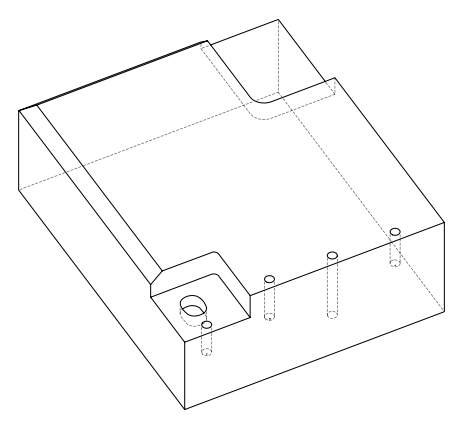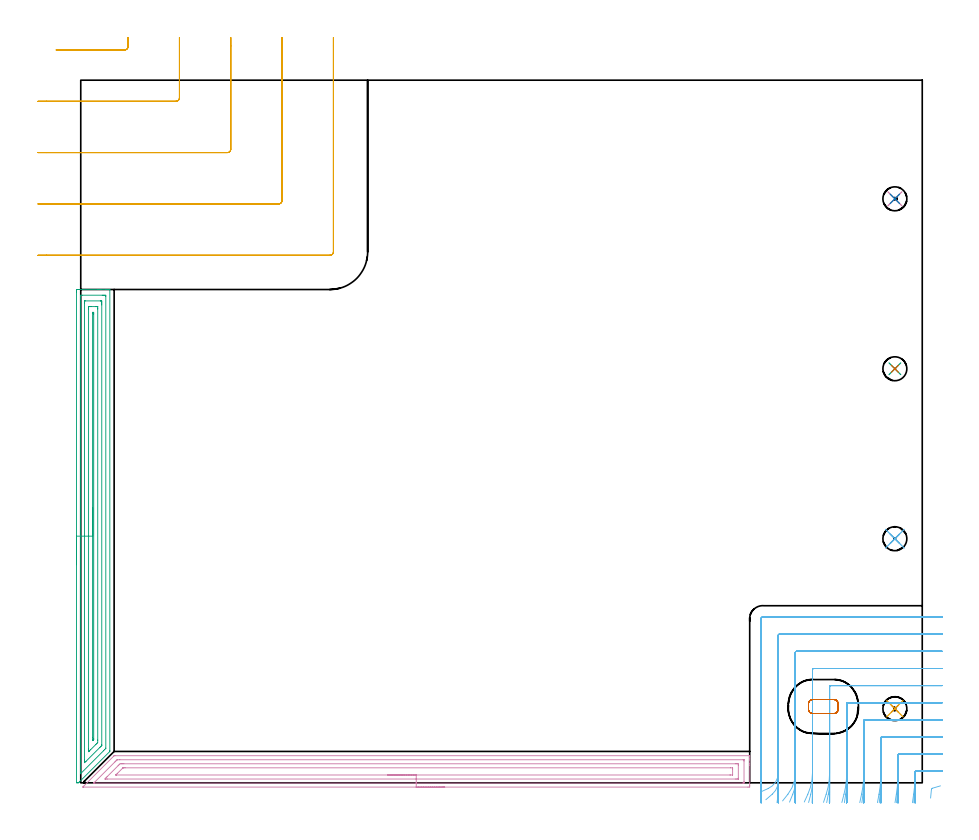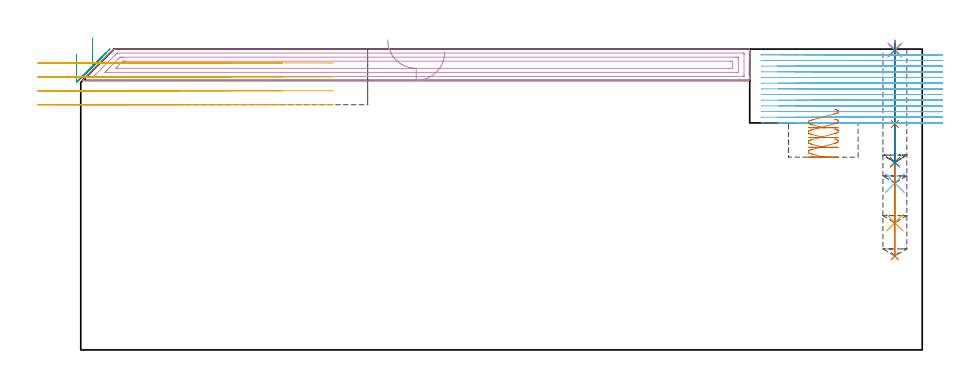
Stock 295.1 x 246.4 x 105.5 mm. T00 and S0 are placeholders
(PLAN: 13 operations, 5 tool changes, 43 min)
(1 SPOT_DRILL | STEP1POCKET | NXT0321_9005460120000 | 0.03 min | 2809 mm3)
(2 SPOT_DRILL_1 | STEP1POCKET_1 | NXT0321_9005460120000 | 0.03 min | 0 mm3)
(3 SPOT_DRILL_2 | STEP1POCKET_2 | NXT0321_9005460120000 | 0.03 min | 0 mm3)
(4 SPOT_DRILL_3 | STEP1POCKET_3 | NXT0321_9005460120000 | 0.03 min | 1 mm3)
(5 DRILL_BLIND_HOLE_INTO_CENTER | STEP1POCKET | UGT0301_479 | 0.15 min | 1874 mm3)
(6 DRILL_BLIND_HOLE_INTO_CENTER_1 | STEP1POCKET_1 | UGT0301_479 | 0.2 min | 2502 mm3)
(7 DRILL_BLIND_HOLE_INTO_CENTER_2 | STEP1POCKET_2 | UGT0301_479 | 0.3 min | 3915 mm3)
(8 DRILL_BLIND_HOLE_INTO_CENTER_3 | STEP1POCKET_3 | UGT0301_479 | 0.17 min | 2098 mm3)
(9 AREA_MILL | FG_CHAMFER_SURFACE | UGT0205_001 | 6.89 min | 12284 mm3)
(10 AREA_MILL_1 | FG_CHAMFER_SURFACE_1 | UGT0205_001 | 7.59 min | 14085 mm3)
(11 MILL_CORNER_NOTCH_RECTANGULAR | CORNER_NOTCH_RECTANGULAR | UGT0201_106 | Follow Part, ap 6, ae 75% | 4.73 min | 142821 mm3)
(12 MILL_CORNER_NOTCH_RECTANGULAR_1 | CORNER_NOTCH_RECTANGULAR_1 | NXT0201_009 | Follow Part, ap 2, ae 75% | 22.24 min | 93981 mm3)
(13 MILL_RECTANGULAR_POCKET | POCKET_RECTANGULAR_STRAIGHT | UGT0201_132 | Follow Part, ap 3.5, ae 75% | 0.64 min | 4791 mm3)
(TOOL NXT0321_9005460120000 | NC Spot Drill, 142deg, 12mm, Carbide, Uncoated | D12 PA142 FL30 Z2)
(TOOL UGT0301_479 | Carbide Drill 8.4 mm | D8.4 PA118 FL75 Z2)
(TOOL UGT0205_001 | Chamfer Mill 20 x 3 x 45 deg. | D20 FL50 Z2)
(TOOL UGT0201_106 | End Mill 24 mm | D24 FL25 Z2)
(TOOL NXT0201_009 | ENDMILL 8mm [2P460-0800-NA 1630] | D8 FL26 Z6)
(TOOL UGT0201_132 | Carbide End Mill 14.0 | D14 FL30 Z4)
(OP 1 SPOT_DRILL)
G17 G21 G94 G90
T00 M6
G54
G17 G0 G90 X285.5 Y26. S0 M3
G43 Z115.5 H0
G94 G81 G98 Z79.238 F250. R82.6
G80
M5
M2
(OP 2 SPOT_DRILL_1)
G17 G21 G94 G90
T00 M6
G54
G17 G0 G90 X285.5 Y85.6 S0 M3
G43 Z115.5 H0
G94 G81 G98 Z105.138 F250. R108.5
G80
M5
M2
(OP 3 SPOT_DRILL_2)
G17 G21 G94 G90
T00 M6
G54
G17 G0 G90 X285.5 Y145.2 S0 M3
G43 Z115.5 H0
G94 G81 G98 Z105.138 F250. R108.5
G80
M5
M2
(OP 4 SPOT_DRILL_3)
G17 G21 G94 G90
T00 M6
G54
G17 G0 G90 X285.5 Y204.8 S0 M3
G43 Z115.5 H0
G94 G81 G98 Z105.138 F250. R108.5
G80
M5
M2
(OP 5 DRILL_BLIND_HOLE_INTO_CENTER)
G17 G21 G94 G90
T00 M6
G54
G17 G0 G90 X285.5 Y26. S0 M3
G43 Z115.5 H0
G94 G81 G98 Z44.6 F250. R81.6
G80
M5
M2
(OP 6 DRILL_BLIND_HOLE_INTO_CENTER_1)
G17 G21 G94 G90
T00 M6
G54
G17 G0 G90 X285.5 Y85.6 S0 M3
G43 Z115.5 H0
G94 G81 G98 Z58.5 F250. R107.5
G80
M5
M2
(OP 7 DRILL_BLIND_HOLE_INTO_CENTER_2)
G17 G21 G94 G90
T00 M6
G54
G17 G0 G90 X285.5 Y145.2 S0 M3
G43 Z115.5 H0
G94 G81 G98 Z32.9 F250. R107.5
G80
M5
M2
(OP 8 DRILL_BLIND_HOLE_INTO_CENTER_3)
G17 G21 G94 G90
T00 M6
G54
G17 G0 G90 X285.5 Y204.8 S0 M3
G43 Z115.5 H0
G94 G81 G98 Z65.8 F250. R107.5
G80
M5
M2
(OP 9 AREA_MILL)
G17 G21 G94 G90
T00 M6
G54
G17 G0 G90 X-1.5 Y76.5 S1061 M3
G43 Z115.5 H0
Z103.8
G94 G1 Y76.538 Z102.928 F250.
Y76.652 Z102.064
Y76.841 Z101.212
Y77.103 Z100.38
Y77.437 Z99.574
Y77.84 Z98.8
Y78.308 Z98.064
Y78.84 Z97.372
Y79.429 Z96.729
Y80.072 Z96.14
Y80.764 Z95.608
Y81.5 Z95.14
Y82.274 Z94.737
Y83.08 Z94.403
Y83.912 Z94.141
Y84.764 Z93.952
Y85.628 Z93.838
Y86.5 Z93.8
Y172.063
X-1.499 Y172.423 Z93.801
X-1.494 Y172.947 Z93.803
X-1.491 Y172.992 Z93.806
X-0.972 Y172.996 Z94.325
X-0.397 Y173. Z94.9
X6.124 Z101.418
X6.749 Z102.046
X7.011 Z102.308
X8.785 Z104.08
X9.309 Z104.607
X9.672 Z104.97
X9.888 Z105.187
X10.176 Y172.993 Z105.468
X10.197 Y172.99 Z105.488
X10.2 Y172.868 Z105.5
Y11.261
X10.199 Y11.005 Z105.484
X10.138 Y10.937 Z105.436
X-0.519 Y0.28 Z94.778
X-0.676 Y0.125 Z94.621
X-0.794 Y0.01 Z94.503
X-0.955 Y0. Z94.345
X-1.206 Z94.094
X-1.494 Y0.01 Z93.806
X-1.5 Y0.059 Z93.8
Y86.5
X-0.086 Z95.214
Y170.643
X-0.085 Y170.99 Z95.215
X0.448 Y170.999 Z95.748
X7.542 Y171. Z102.842
X7.898 Z103.198
X8.431 Y170.998 Z103.731
X8.785 Y170.99 Z104.085
X8.786 Y170.643 Z104.086
Y12.152
X8.785 Y12.047 Z104.085
X8.397 Y11.651 Z103.697
X8.012 Y11.261 Z103.312
X-0.002 Y3.248 Z95.298
X-0.046 Y3.209 Z95.254
X-0.085 Y3.177 Z95.215
X-0.086 Y3.248 Z95.214
Y3.249
Y86.5
X1.328 Z96.628
X1.329 Y168.333 Z96.629
X1.331 Y168.862 Z96.631
X1.333 Y168.952 Z96.633
X1.335 Y168.988 Z96.635
X1.414 Y168.993 Z96.714
X1.553 Y168.999 Z96.853
X6.874 Z102.174
X7.011 Y168.996 Z102.311
X7.148 Y168.99 Z102.448
X7.365 Y168.973 Z102.665
X7.366 Y168.862 Z102.666
X7.37 Y168.501 Z102.67
X7.371 Y167.971 Z102.671
Y167.609
Y13.306
X7.369 Y13.174 Z102.669
X7.367 Y13.109 Z102.667
X7.365 Y13.08 Z102.665
X7.335 Y13.042 Z102.635
X7.176 Y12.877 Z102.476
X7.011 Y12.71 Z102.311
X6.732 Y12.431 Z102.032
X1.844 Y7.544 Z97.144
X1.689 Y7.391 Z96.989
X1.394 Y7.106 Z96.694
X1.335 Y7.054 Z96.635
X1.332 Y7.115 Z96.632
X1.33 Y7.17 Z96.63
X1.329 Y7.7 Z96.629
X1.328 Y8.062 Z96.628
Y86.5
X2.743 Z98.043
Y166.191
X2.745 Y166.912 Z98.045
X2.747 Y166.961 Z98.047
X2.749 Y166.982 Z98.049
X2.759 Y166.99 Z98.059
X2.858 Y166.994 Z98.158
X3.06 Y166.998 Z98.36
X3.463 Y167. Z98.763
X3.544 Z98.844
X5.318 Z100.618
X5.672 Y166.999 Z100.972
X5.849 Y166.996 Z101.149
X5.936 Y166.991 Z101.236
X5.951 Y166.988 Z101.251
X5.953 Y166.976 Z101.253
X5.955 Y166.943 Z101.255
X5.957 Y166.358 Z101.257
Y166.191
X5.956 Y14.991 Z101.256
X5.955 Y14.823 Z101.255
X5.948 Y14.109 Z101.248
X5.78 Y13.933 Z101.08
X5.509 Y13.659 Z100.809
X5.237 Y13.386 Z100.537
X3.463 Y11.612 Z98.763
X3.113 Y11.261 Z98.413
X2.943 Y11.094 Z98.243
X2.841 Y10.996 Z98.141
X2.752 Y10.912 Z98.052
X2.746 Y11.09 Z98.046
X2.744 Y11.261 Z98.044
X2.743 Y11.73 Z98.043
Y11.985
Y86.5
X4.157 Z99.457
X4.158 Y164.603 Z99.458
X4.161 Y164.797 Z99.461
X4.164 Y164.925 Z99.464
X4.172 Y164.99 Z99.472
X4.203 Y164.992 Z99.503
X4.35 Y164.99 Z99.65
X4.536 Y164.981 Z99.836
X4.541 Y164.603 Z99.841
X4.542 Y164.41 Z99.842
X4.543 Y15.52 Z99.843
X4.541 Y15.326 Z99.841
X4.538 Y15.197 Z99.838
X4.536 Y15.153 Z99.836
X4.526 Y15.136 Z99.826
X4.5 Y15.105 Z99.8
X4.35 Y14.949 Z99.65
X4.287 Y14.886 Z99.587
X4.222 Y14.823 Z99.522
X4.193 Y14.803 Z99.493
X4.163 Y14.785 Z99.463
X4.162 Y14.823 Z99.462
X4.158 Y14.94 Z99.458
X4.157 Y15.017 Z99.457
Y15.907
Y86.5
Y87.372 Z99.495
Y88.236 Z99.609
Y89.088 Z99.798
Y89.92 Z100.06
Y90.726 Z100.394
Y91.5 Z100.797
Y92.236 Z101.265
Y92.928 Z101.796
Y93.571 Z102.386
Y94.16 Z103.029
Y94.692 Z103.721
Y95.16 Z104.457
Y95.563 Z105.231
Y95.897 Z106.037
Y96.159 Z106.869
Y96.348 Z107.72
Y96.462 Z108.585
Y96.5 Z109.457
G0 Z115.5
M5
M2
(OP 10 AREA_MILL_1)
G17 G21 G94 G90
T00 M6
G54
G17 G0 G90 X127.65 Y-1.5 S1061 M3
G43 Z115.5 H0
Z104.5
G94 G1 X127.612 Z103.628 F250.
X127.498 Z102.764
X127.309 Z101.912
X127.047 Z101.08
X126.713 Z100.274
X126.31 Z99.5
X125.842 Z98.764
X125.31 Z98.072
X124.721 Z97.429
X124.078 Z96.84
X123.386 Z96.309
X122.65 Z95.84
X121.876 Z95.437
X121.07 Z95.103
X120.238 Z94.841
X119.386 Z94.652
X118.522 Z94.538
X117.65 Z94.5
X0.947
X0.801 Y-1.497 Z94.503
X0.714 Y-1.492 Z94.506
X0.85 Y-1.35 Z94.646
X0.997 Y-1.203 Z94.796
X11.596 Y9.397 Z105.396
X11.695 Y9.494 Z105.492
X11.993 Y9.5 Z105.5
X234.452
X234.592 Y9.497 Z105.488
X234.594 Y9.495 Z105.485
X234.597 Y9.451 Z105.443
X234.6 Y9.105 Z105.104
Y8.604 Z104.604
Y8.013 Z104.008
Y6.825 Z102.822
Y6.229 Z102.223
Y-0.311 Z95.686
X234.597 Y-0.905 Z95.093
X234.593 Y-1.491 Z94.506
X234.006 Y-1.5 Z94.5
X117.65
Y-0.086 Z95.914
X4.86 Y-0.085 Z95.915
X4.787 Y-0.084 Z95.916
X4.642 Y-0.079 Z95.921
X4.586 Y-0.074 Z95.926
X4.604 Y-0.052 Z95.948
X4.64 Y-0.013 Z95.987
X4.749 Y0.099 Z96.099
X4.86 Y0.211 Z96.211
X11.993 Y7.344 Z103.344
X12.329 Y7.677 Z103.677
X12.673 Y8.013 Z104.013
X12.744 Y8.079 Z104.079
X12.815 Y8.083 Z104.083
X12.885 Y8.084 Z104.084
X13.704 Y8.086 Z104.086
X232.296 Y8.085 Z104.085
X232.442 Y8.083 Z104.083
X232.538 Y8.08 Z104.08
X232.591 Y8.076 Z104.076
X232.593 Y8.066 Z104.066
X232.596 Y8.013 Z104.013
X232.599 Y7.636 Z103.636
X232.6 Y0.502 Z96.502
X232.596 Y-0.013 Z95.987
X232.593 Y-0.059 Z95.941
X232.591 Y-0.077 Z95.923
X232.514 Y-0.08 Z95.92
X232.369 Y-0.084 Z95.916
X232.296 Y-0.086 Z95.914
X232.223
X117.65
Y1.328 Z97.328
X9.318 Y1.329 Z97.329
X8.868 Y1.33 Z97.33
X8.693 Y1.331 Z97.331
X8.456 Y1.335 Z97.335
X8.654 Y1.544 Z97.544
X8.873 Y1.771 Z97.771
X9.094 Y1.995 Z97.995
X9.318 Y2.219 Z98.219
X13.107 Y6.007 Z102.007
X13.33 Y6.229 Z102.229
X13.556 Y6.45 Z102.45
X13.776 Y6.664 Z102.664
X14.229 Y6.669 Z102.669
X14.668 Y6.671 Z102.671
X15.118
X229.548
X229.999 Y6.67 Z102.67
X230.44 Y6.667 Z102.667
X230.577 Y6.665 Z102.665
X230.591 Y6.389 Z102.389
X230.597 Y6.229 Z102.229
X230.599 Y6.07 Z102.07
Y1.611 Z97.611
X230.594 Y1.45 Z97.45
X230.59 Y1.346 Z97.346
X230.573 Y1.335 Z97.335
X230.549 Y1.333 Z97.333
X230.44 Y1.331 Z97.331
X229.99 Y1.329 Z97.329
X229.548 Y1.328 Z97.328
X117.65
Y2.743 Z98.743
X12.53
X12.393 Y2.745 Z98.745
X12.326 Y2.748 Z98.748
X12.31 Y2.75 Z98.75
X12.314 Y2.756 Z98.756
X12.549 Y2.998 Z98.998
X12.789 Y3.241 Z99.241
X12.885 Y3.336 Z99.336
X14.668 Y5.118 Z101.118
X14.781 Y5.224 Z101.224
X14.808 Y5.247 Z101.247
X14.851 Y5.25 Z101.25
X14.951 Y5.254 Z101.254
X15.154 Y5.256 Z101.256
X15.56 Y5.257 Z101.257
X227.846
X228.578 Y5.25 Z101.25
X228.59 Y5.248 Z101.248
X228.593 Y5.229 Z101.229
X228.597 Y5.181 Z101.181
X228.599 Y5.084 Z101.084
X228.6 Y4.89 Z100.89
X228.599 Y2.928 Z98.928
X228.597 Y2.823 Z98.823
X228.593 Y2.772 Z98.772
X228.59 Y2.751 Z98.751
X228.57 Y2.749 Z98.749
X227.765 Y2.743 Z98.743
X227.684
X117.65
X116.778 Z98.781
X115.914 Z98.895
X115.062 Z99.083
X114.23 Z99.346
X113.424 Z99.68
X112.65 Z100.082
X111.914 Z100.551
X111.222 Z101.082
X110.579 Z101.672
X109.99 Z102.315
X109.458 Z103.007
X108.99 Z103.743
X108.587 Z104.516
X108.253 Z105.322
X107.991 Z106.154
X107.802 Z107.006
X107.688 Z107.871
X107.65 Z108.743
G0 Z115.5
M5
M2
(OP 11 MILL_CORNER_NOTCH_RECTANGULAR)
G17 G21 G94 G90
T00 M6
G54
G17 G0 G90 X-8.625 Y257. S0 M3
G43 Z115.5 H0
Z100.625
G94 G1 X-5.625 F250.
X15.406 F500.
G3 X16.6 Y258.194 R1.2
G2 X16.6 Y258.4 R72.
G1 Y261.4 F250.
G0 Z115.5
X-15. Y239.
Z100.625
G1 X-12.
X33.405 F500.
G3 X34.6 Y240.195 R1.2
G1 Y258.4
Y261.4 F250.
G0 Z115.5
X-15. Y221.
Z100.625
G1 X-12.
X51.405 F500.
G3 X52.6 Y222.195 R1.2
G1 Y258.4
Y261.4 F250.
G0 Z115.5
X-15. Y203.
Z100.625
G1 X-12.
X69.405 F500.
G3 X70.6 Y204.195 R1.2
G1 Y258.4
Y261.4 F250.
G0 Z115.5
X-15. Y185.
Z100.625
G1 X-12.
X87.405 F500.
G3 X88.6 Y186.195 R1.2
G1 Y258.4
Y261.4 F250.
G0 Z115.5
X-8.625 Y257.
Z95.75
G1 X-5.625
X15.406 F500.
G3 X16.6 Y258.194 R1.2
G2 X16.6 Y258.4 R72.
G1 Y261.4 F250.
G0 Z115.5
X-15. Y239.
Z95.75
G1 X-12.
X33.405 F500.
G3 X34.6 Y240.195 R1.2
G1 Y258.4
Y261.4 F250.
G0 Z115.5
X-15. Y221.
Z95.75
G1 X-12.
X51.405 F500.
G3 X52.6 Y222.195 R1.2
G1 Y258.4
Y261.4 F250.
G0 Z115.5
X-15. Y203.
Z95.75
G1 X-12.
X69.405 F500.
G3 X70.6 Y204.195 R1.2
G1 Y258.4
Y261.4 F250.
G0 Z115.5
X-15. Y185.
Z95.75
G1 X-12.
X87.405 F500.
G3 X88.6 Y186.195 R1.2
G1 Y258.4
Y261.4 F250.
G0 Z115.5
X-8.625 Y257.
Z90.875
G1 X-5.625
X15.406 F500.
G3 X16.6 Y258.194 R1.2
G2 X16.6 Y258.4 R72.
G1 Y261.4 F250.
G0 Z115.5
X-15. Y239.
Z90.875
G1 X-12.
X33.406 F500.
G3 X34.6 Y240.194 R1.2
G1 Y258.4
Y261.4 F250.
G0 Z115.5
X-15. Y221.
Z90.875
G1 X-12.
X51.405 F500.
G3 X52.6 Y222.195 R1.2
G1 Y258.4
Y261.4 F250.
G0 Z115.5
X-15. Y203.
Z90.875
G1 X-12.
X69.405 F500.
G3 X70.6 Y204.195 R1.2
G1 Y258.4
Y261.4 F250.
G0 Z115.5
X-15. Y185.
Z90.875
G1 X-12.
X87.405 F500.
G3 X88.6 Y186.195 R1.2
G1 Y258.4
Y261.4 F250.
G0 Z115.5
X-8.625 Y257.
Z86.
G1 X-5.625
X15.406 F500.
G3 X16.6 Y258.194 R1.2
G2 X16.6 Y258.4 R72.
G1 Y261.4 F250.
G0 Z115.5
X-15. Y239.
Z86.
G1 X-12.
X33.406 F500.
G3 X34.6 Y240.194 R1.2
G1 Y258.4
Y261.4 F250.
G0 Z115.5
X-15. Y221.
Z86.
G1 X-12.
X51.405 F500.
G3 X52.6 Y222.195 R1.2
G1 Y258.4
Y261.4 F250.
G0 Z115.5
X-15. Y203.
Z86.
G1 X-12.
X69.405 F500.
G3 X70.6 Y204.195 R1.2
G1 Y258.4
Y261.4 F250.
G0 Z115.5
X-15. Y185.
Z86.
G1 X-12.
X87.405 F500.
G3 X88.6 Y186.195 R1.2
G1 Y258.4
Y261.4 F250.
G0 Z115.5
M5
M2
(OP 12 MILL_CORNER_NOTCH_RECTANGULAR_1)
G17 G21 G94 G90
T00 M6
G54
G17 G0 G90 X301.489 Y-1.068 S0 M3
G43 Z115.5 H1
Z103.508
G94 G1 X298.611 Y-1.916 F250.
G3 X298.326 Y-2.258 R0.4
G1 X298.315 Y-2.38
X298.022 Y-5.366
G0 Z115.5
X302.1 Y4.1
Z103.508
G1 X299.1
X292.996 F500.
G3 X292.6 Y3.704 R0.4
G2 X292.081 Y-4. R54.
G1 X291.666 Y-6.971 F250.
G0 Z115.5
X302.1 Y10.1
Z103.508
G1 X299.1
X286.996 F500.
G3 X286.6 Y9.704 R0.4
G1 Y3.47
G2 X286.015 Y-4. R48.
G1 X285.548 Y-6.963 F250.
G0 Z115.5
X302.1 Y16.1
Z103.508
G1 X299.1
X280.997 F500.
G3 X280.6 Y15.703 R0.4
G1 Y3.47
G2 X279.93 Y-4. R42.
G1 X279.397 Y-6.952 F250.
G0 Z115.5
X302.1 Y22.1
Z103.508
G1 X299.1
X274.997 F500.
G3 X274.6 Y21.703 R0.4
G1 Y3.47
G2 X273.816 Y-4. R36.
G1 X273.194 Y-6.935 F250.
G0 Z115.5
X302.1 Y28.1
Z103.508
G1 X299.1
X268.997 F500.
G3 X268.6 Y27.703 R0.4
G1 Y3.47
G2 X267.655 Y-4. R30.
G1 X266.908 Y-6.906 F250.
G0 Z115.5
X302.1 Y34.1
Z103.508
G1 X299.1
X262.997 F500.
G3 X262.6 Y33.703 R0.4
G1 Y3.47
G2 X261.408 Y-4. R24.
G1 X260.474 Y-6.851 F250.
G0 Z115.5
X302.1 Y40.1
Z103.508
G1 X299.1
X256.997 F500.
G3 X256.6 Y39.703 R0.4
G1 Y3.47
G2 X254.977 Y-4. R18.
G1 X253.732 Y-6.729 F250.
G0 Z115.5
X302.1 Y46.1
Z103.508
G1 X299.1
X250.997 F500.
G3 X250.6 Y45.703 R0.4
G1 Y3.47
G2 X247.991 Y-4. R12.
G1 X246.124 Y-6.348 F250.
G0 Z115.5
X302.1 Y52.1
Z103.508
G1 X299.1
X244.997 F500.
G3 X244.6 Y51.703 R0.4
G1 Y3.47
G2 X241.086 Y-1.991 R6.
G1 X238.356 Y-3.234 F250.
G0 Z115.5
X302.1 Y58.1
Z103.508
G1 X299.1
X239.1 F500.
G3 X238.6 Y57.6 R0.5
G1 Y3.47
Y0.47 F250.
G0 Z115.5
X302.1 Y4.1
Z101.515
G1 X299.1
X292.996 F500.
G3 X292.6 Y3.704 R0.4
G1 Y0.571
G2 X292.406 Y-4. R54.
G1 X292.152 Y-6.989 F250.
G0 Z115.5
X302.1 Y10.1
Z101.515
G1 X299.1
X286.996 F500.
G3 X286.6 Y9.704 R0.4
G1 Y0.571
G2 X286.382 Y-4. R48.
G1 X286.096 Y-6.986 F250.
G0 Z115.5
X302.1 Y16.1
Z101.515
G1 X299.1
X280.997 F500.
G3 X280.6 Y15.703 R0.4
G1 Y0.571
G2 X280.351 Y-4. R42.
G1 X280.024 Y-6.982 F250.
G0 Z115.5
X302.1 Y22.1
Z101.515
G1 X299.1
X274.997 F500.
G3 X274.6 Y21.703 R0.4
G1 Y0.571
G2 X274.309 Y-4. R36.
G1 X273.928 Y-6.976 F250.
G0 Z115.5
X302.1 Y28.1
Z101.515
G1 X299.1
X268.997 F500.
G3 X268.6 Y27.703 R0.4
G1 Y0.571
G2 X268.25 Y-4. R30.
G1 X267.793 Y-6.965 F250.
G0 Z115.5
X302.1 Y34.1
Z101.515
G1 X299.1
X262.997 F500.
G3 X262.6 Y33.703 R0.4
G1 Y0.571
G2 X262.161 Y-4. R24.
G1 X261.589 Y-6.945 F250.
G0 Z115.5
X302.1 Y40.1
Z101.515
G1 X299.1
X256.997 F500.
G3 X256.6 Y39.703 R0.4
G1 Y0.571
G2 X256.01 Y-4. R18.
G1 X255.248 Y-6.902 F250.
G0 Z115.5
X302.1 Y46.1
Z101.515
G1 X299.1
X250.997 F500.
G3 X250.6 Y45.703 R0.4
G1 Y0.571
G2 X249.695 Y-4. R12.
G1 X248.553 Y-6.774 F250.
G0 Z115.5
X302.1 Y52.1
Z101.515
G1 X299.1
X244.997 F500.
G3 X244.6 Y51.703 R0.4
G1 Y0.571
G2 X242.519 Y-3.973 R6.
G1 X240.247 Y-5.932 F250.
G0 Z115.5
X302.1 Y58.1
Z101.515
G1 X299.1
X239.1 F500.
G3 X238.6 Y57.6 R0.5
G1 Y0.571
Y-2.429 F250.
G0 Z115.5
X302.1 Y4.1
Z99.523
G1 X299.1
X292.996 F500.
G3 X292.6 Y3.704 R0.4
G1 Y-3.232
G2 X292.595 Y-4. R54.
G1 X292.552 Y-7. F250.
G0 Z115.5
X302.1 Y10.1
Z99.523
G1 X299.1
X286.996 F500.
G3 X286.6 Y9.704 R0.4
G1 Y-3.232
G2 X286.594 Y-4. R48.
G1 X286.546 Y-7. F250.
G0 Z115.5
X302.1 Y16.1
Z99.523
G1 X299.1
X280.997 F500.
G3 X280.6 Y15.703 R0.4
G1 Y-3.232
G2 X280.593 Y-4. R42.
G1 X280.538 Y-6.999 F250.
G0 Z115.5
X302.1 Y22.1
Z99.523
G1 X299.1
X274.997 F500.
G3 X274.6 Y21.703 R0.4
G1 Y-3.232
G2 X274.592 Y-4. R36.
G1 X274.528 Y-6.999 F250.
G0 Z115.5
X302.1 Y28.1
Z99.523
G1 X299.1
X268.997 F500.
G3 X268.6 Y27.703 R0.4
G1 Y-3.232
G2 X268.59 Y-4. R30.
G1 X268.513 Y-6.999 F250.
G0 Z115.5
X302.1 Y34.1
Z99.523
G1 X299.1
X262.997 F500.
G3 X262.6 Y33.703 R0.4
G1 Y-3.232
G2 X262.588 Y-4. R24.
G1 X262.492 Y-6.998 F250.
G0 Z115.5
X302.1 Y40.1
Z99.523
G1 X299.1
X256.997 F500.
G3 X256.6 Y39.703 R0.4
G1 Y-3.232
G2 X256.584 Y-4. R18.
G1 X256.456 Y-6.997 F250.
G0 Z115.5
X302.1 Y46.1
Z99.523
G1 X299.1
X250.997 F500.
G3 X250.6 Y45.703 R0.4
G1 Y-3.232
G2 X250.575 Y-4. R12.
G1 X250.383 Y-6.994 F250.
G0 Z115.5
X302.1 Y52.1
Z99.523
G1 X299.1
X244.997 F500.
G3 X244.6 Y51.703 R0.4
G1 Y-3.232
G2 X244.551 Y-4. R6.
G1 X244.166 Y-6.975 F250.
G0 Z115.5
X302.1 Y58.1
Z99.523
G1 X299.1
X239.1 F500.
G3 X238.6 Y57.6 R0.5
G1 Y-3.232
Y-6.232 F250.
G0 Z115.5
X302.1 Y4.1
Z97.531
G1 X299.1
X292.996 F500.
G3 X292.6 Y3.704 R0.4
G1 Y-4.
X292.599 Y-7. F250.
G0 Z115.5
X302.1 Y10.1
Z97.531
G1 X299.1
X286.996 F500.
G3 X286.6 Y9.704 R0.4
G1 Y3.704
Y-4.
X286.599 Y-7. F250.
G0 Z115.5
X302.1 Y16.1
Z97.531
G1 X299.1
X280.997 F500.
G3 X280.6 Y15.703 R0.4
G1 Y9.704
Y-4.
X280.599 Y-7. F250.
G0 Z115.5
X302.1 Y22.1
Z97.531
G1 X299.1
X274.997 F500.
G3 X274.6 Y21.703 R0.4
G1 Y15.703
Y-4.
X274.599 Y-7. F250.
G0 Z115.5
X302.1 Y28.1
Z97.531
G1 X299.1
X268.997 F500.
G3 X268.6 Y27.703 R0.4
G1 Y21.703
Y-4.
X268.599 Y-7. F250.
G0 Z115.5
X302.1 Y34.1
Z97.531
G1 X299.1
X262.997 F500.
G3 X262.6 Y33.703 R0.4
G1 Y27.703
Y-4.
X262.599 Y-7. F250.
G0 Z115.5
X302.1 Y40.1
Z97.531
G1 X299.1
X256.997 F500.
G3 X256.6 Y39.703 R0.4
G1 Y33.703
Y-4.
X256.598 Y-7. F250.
G0 Z115.5
X302.1 Y46.1
Z97.531
G1 X299.1
X250.997 F500.
G3 X250.6 Y45.703 R0.4
G1 Y39.703
Y-4.
X250.597 Y-7. F250.
G0 Z115.5
X302.1 Y52.1
Z97.531
G1 X299.1
X244.997 F500.
G3 X244.6 Y51.703 R0.4
G1 Y45.703
Y-4.
X244.595 Y-7. F250.
G0 Z115.5
X302.1 Y58.1
Z97.531
G1 X299.1
X239.1 F500.
G3 X238.6 Y57.6 R0.5
G1 Y-3.99
Y-6.99 F250.
G0 Z115.5
X302.1 Y4.1
Z95.538
G1 X299.1
X292.996 F500.
G3 X292.6 Y3.704 R0.4
G1 Y-4.
Y-7. F250.
G0 Z115.5
X302.1 Y10.1
Z95.538
G1 X299.1
X286.996 F500.
G3 X286.6 Y9.704 R0.4
G1 Y-4.
Y-7. F250.
G0 Z115.5
X302.1 Y16.1
Z95.538
G1 X299.1
X280.997 F500.
G3 X280.6 Y15.703 R0.4
G1 Y-4.
Y-7. F250.
G0 Z115.5
X302.1 Y22.1
Z95.538
G1 X299.1
X274.997 F500.
G3 X274.6 Y21.703 R0.4
G1 Y-4.
Y-7. F250.
G0 Z115.5
X302.1 Y28.1
Z95.538
G1 X299.1
X268.997 F500.
G3 X268.6 Y27.703 R0.4
G1 Y-4.
Y-7. F250.
G0 Z115.5
X302.1 Y34.1
Z95.538
G1 X299.1
X262.997 F500.
G3 X262.6 Y33.703 R0.4
G1 Y-4.
Y-7. F250.
G0 Z115.5
X302.1 Y40.1
Z95.538
G1 X299.1
X256.997 F500.
G3 X256.6 Y39.703 R0.4
G1 Y-4.
Y-7. F250.
G0 Z115.5
X302.1 Y46.1
Z95.538
G1 X299.1
X250.997 F500.
G3 X250.6 Y45.703 R0.4
G1 Y-4.
Y-7. F250.
G0 Z115.5
X302.1 Y52.1
Z95.538
G1 X299.1
X244.997 F500.
G3 X244.6 Y51.703 R0.4
G1 Y-4.
Y-7. F250.
G0 Z115.5
X302.1 Y58.1
Z95.538
G1 X299.1
X239.1 F500.
G3 X238.6 Y57.6 R0.5
G1 Y-4.
Y-7. F250.
G0 Z115.5
X302.1 Y4.1
Z93.546
G1 X299.1
X292.996 F500.
G3 X292.6 Y3.704 R0.4
G1 Y-4.
Y-7. F250.
G0 Z115.5
X302.1 Y10.1
Z93.546
G1 X299.1
X286.996 F500.
G3 X286.6 Y9.704 R0.4
G1 Y-4.
Y-7. F250.
G0 Z115.5
X302.1 Y16.1
Z93.546
G1 X299.1
X280.997 F500.
G3 X280.6 Y15.703 R0.4
G1 Y-4.
Y-7. F250.
G0 Z115.5
X302.1 Y22.1
Z93.546
G1 X299.1
X274.997 F500.
G3 X274.6 Y21.703 R0.4
G1 Y-4.
Y-7. F250.
G0 Z115.5
X302.1 Y28.1
Z93.546
G1 X299.1
X268.997 F500.
G3 X268.6 Y27.703 R0.4
G1 Y-4.
Y-7. F250.
G0 Z115.5
X302.1 Y34.1
Z93.546
G1 X299.1
X262.997 F500.
G3 X262.6 Y33.703 R0.4
G1 Y-4.
Y-7. F250.
G0 Z115.5
X302.1 Y40.1
Z93.546
G1 X299.1
X256.997 F500.
G3 X256.6 Y39.703 R0.4
G1 Y-4.
Y-7. F250.
G0 Z115.5
X302.1 Y46.1
Z93.546
G1 X299.1
X250.997 F500.
G3 X250.6 Y45.703 R0.4
G1 Y-4.
Y-7. F250.
G0 Z115.5
X302.1 Y52.1
Z93.546
G1 X299.1
X244.997 F500.
G3 X244.6 Y51.703 R0.4
G1 Y-4.
Y-7. F250.
G0 Z115.5
X302.1 Y58.1
Z93.546
G1 X299.1
X239.1 F500.
G3 X238.6 Y57.6 R0.5
G1 Y-4.
Y-7. F250.
G0 Z115.5
X302.1 Y4.1
Z91.554
G1 X299.1
X292.996 F500.
G3 X292.6 Y3.704 R0.4
G1 Y-4.
Y-7. F250.
G0 Z115.5
X302.1 Y10.1
Z91.554
G1 X299.1
X286.996 F500.
G3 X286.6 Y9.704 R0.4
G1 Y-4.
Y-7. F250.
G0 Z115.5
X302.1 Y16.1
Z91.554
G1 X299.1
X280.997 F500.
G3 X280.6 Y15.703 R0.4
G1 Y-4.
Y-7. F250.
G0 Z115.5
X302.1 Y22.1
Z91.554
G1 X299.1
X274.997 F500.
G3 X274.6 Y21.703 R0.4
G1 Y-4.
Y-7. F250.
G0 Z115.5
X302.1 Y28.1
Z91.554
G1 X299.1
X268.997 F500.
G3 X268.6 Y27.703 R0.4
G1 Y-4.
Y-7. F250.
G0 Z115.5
X302.1 Y34.1
Z91.554
G1 X299.1
X262.997 F500.
G3 X262.6 Y33.703 R0.4
G1 Y-4.
Y-7. F250.
G0 Z115.5
X302.1 Y40.1
Z91.554
G1 X299.1
X256.997 F500.
G3 X256.6 Y39.703 R0.4
G1 Y-4.
Y-7. F250.
G0 Z115.5
X302.1 Y46.1
Z91.554
G1 X299.1
X250.997 F500.
G3 X250.6 Y45.703 R0.4
G1 Y-4.
Y-7. F250.
G0 Z115.5
X302.1 Y52.1
Z91.554
G1 X299.1
X244.997 F500.
G3 X244.6 Y51.703 R0.4
G1 Y-4.
Y-7. F250.
G0 Z115.5
X302.1 Y58.1
Z91.554
G1 X299.1
X239.1 F500.
G3 X238.6 Y57.6 R0.5
G1 Y-4.
Y-7. F250.
G0 Z115.5
X302.1 Y4.1
Z89.562
G1 X299.1
X292.996 F500.
G3 X292.6 Y3.704 R0.4
G1 Y-4.
Y-7. F250.
G0 Z115.5
X302.1 Y10.1
Z89.562
G1 X299.1
X286.996 F500.
G3 X286.6 Y9.704 R0.4
G1 Y-4.
Y-7. F250.
G0 Z115.5
X302.1 Y16.1
Z89.562
G1 X299.1
X280.997 F500.
G3 X280.6 Y15.703 R0.4
G1 Y-4.
Y-7. F250.
G0 Z115.5
X302.1 Y22.1
Z89.562
G1 X299.1
X274.997 F500.
G3 X274.6 Y21.703 R0.4
G1 Y-4.
Y-7. F250.
G0 Z115.5
X302.1 Y28.1
Z89.562
G1 X299.1
X268.997 F500.
G3 X268.6 Y27.703 R0.4
G1 Y-4.
Y-7. F250.
G0 Z115.5
X302.1 Y34.1
Z89.562
G1 X299.1
X262.997 F500.
G3 X262.6 Y33.703 R0.4
G1 Y-4.
Y-7. F250.
G0 Z115.5
X302.1 Y40.1
Z89.562
G1 X299.1
X256.997 F500.
G3 X256.6 Y39.703 R0.4
G1 Y-4.
Y-7. F250.
G0 Z115.5
X302.1 Y46.1
Z89.562
G1 X299.1
X250.997 F500.
G3 X250.6 Y45.703 R0.4
G1 Y-4.
Y-7. F250.
G0 Z115.5
X302.1 Y52.1
Z89.562
G1 X299.1
X244.997 F500.
G3 X244.6 Y51.703 R0.4
G1 Y-4.
Y-7. F250.
G0 Z115.5
X302.1 Y58.1
Z89.562
G1 X299.1
X239.1 F500.
G3 X238.6 Y57.6 R0.5
G1 Y-4.
Y-7. F250.
G0 Z115.5
X302.1 Y4.1
Z87.569
G1 X299.1
X292.996 F500.
G3 X292.6 Y3.704 R0.4
G1 Y-4.
Y-7. F250.
G0 Z115.5
X302.1 Y10.1
Z87.569
G1 X299.1
X286.996 F500.
G3 X286.6 Y9.704 R0.4
G1 Y-4.
Y-7. F250.
G0 Z115.5
X302.1 Y16.1
Z87.569
G1 X299.1
X280.997 F500.
G3 X280.6 Y15.703 R0.4
G1 Y-4.
Y-7. F250.
G0 Z115.5
X302.1 Y22.1
Z87.569
G1 X299.1
X274.997 F500.
G3 X274.6 Y21.703 R0.4
G1 Y-4.
Y-7. F250.
G0 Z115.5
X302.1 Y28.1
Z87.569
G1 X299.1
X268.997 F500.
G3 X268.6 Y27.703 R0.4
G1 Y-4.
Y-7. F250.
G0 Z115.5
X302.1 Y34.1
Z87.569
G1 X299.1
X262.997 F500.
G3 X262.6 Y33.703 R0.4
G1 Y-4.
Y-7. F250.
G0 Z115.5
X302.1 Y40.1
Z87.569
G1 X299.1
X256.997 F500.
G3 X256.6 Y39.703 R0.4
G1 Y-4.
Y-7. F250.
G0 Z115.5
X302.1 Y46.1
Z87.569
G1 X299.1
X250.997 F500.
G3 X250.6 Y45.703 R0.4
G1 Y-4.
Y-7. F250.
G0 Z115.5
X302.1 Y52.1
Z87.569
G1 X299.1
X244.997 F500.
G3 X244.6 Y51.703 R0.4
G1 Y-4.
Y-7. F250.
G0 Z115.5
X302.1 Y58.1
Z87.569
G1 X299.1
X239.1 F500.
G3 X238.6 Y57.6 R0.5
G1 Y-4.
Y-7. F250.
G0 Z115.5
X302.1 Y4.1
Z85.577
G1 X299.1
X292.996 F500.
G3 X292.6 Y3.704 R0.4
G1 Y-4.
Y-7. F250.
G0 Z115.5
X302.1 Y10.1
Z85.577
G1 X299.1
X286.996 F500.
G3 X286.6 Y9.704 R0.4
G1 Y-4.
Y-7. F250.
G0 Z115.5
X302.1 Y16.1
Z85.577
G1 X299.1
X280.997 F500.
G3 X280.6 Y15.703 R0.4
G1 Y-4.
Y-7. F250.
G0 Z115.5
X302.1 Y22.1
Z85.577
G1 X299.1
X274.997 F500.
G3 X274.6 Y21.703 R0.4
G1 Y-4.
Y-7. F250.
G0 Z115.5
X302.1 Y28.1
Z85.577
G1 X299.1
X268.997 F500.
G3 X268.6 Y27.703 R0.4
G1 Y-4.
Y-7. F250.
G0 Z115.5
X302.1 Y34.1
Z85.577
G1 X299.1
X262.997 F500.
G3 X262.6 Y33.703 R0.4
G1 Y-4.
Y-7. F250.
G0 Z115.5
X302.1 Y40.1
Z85.577
G1 X299.1
X256.997 F500.
G3 X256.6 Y39.703 R0.4
G1 Y-4.
Y-7. F250.
G0 Z115.5
X302.1 Y46.1
Z85.577
G1 X299.1
X250.997 F500.
G3 X250.6 Y45.703 R0.4
G1 Y-4.
Y-7. F250.
G0 Z115.5
X302.1 Y52.1
Z85.577
G1 X299.1
X244.997 F500.
G3 X244.6 Y51.703 R0.4
G1 Y-4.
Y-7. F250.
G0 Z115.5
X302.1 Y58.1
Z85.577
G1 X299.1
X239.1 F500.
G3 X238.6 Y57.6 R0.5
G1 Y-4.
Y-7. F250.
G0 Z115.5
X302.1 Y4.1
Z83.585
G1 X299.1
X292.996 F500.
G3 X292.6 Y3.704 R0.4
G1 Y-4.
Y-7. F250.
G0 Z115.5
X302.1 Y10.1
Z83.585
G1 X299.1
X286.996 F500.
G3 X286.6 Y9.704 R0.4
G1 Y-4.
Y-7. F250.
G0 Z115.5
X302.1 Y16.1
Z83.585
G1 X299.1
X280.997 F500.
G3 X280.6 Y15.703 R0.4
G1 Y-4.
Y-7. F250.
G0 Z115.5
X302.1 Y22.1
Z83.585
G1 X299.1
X274.997 F500.
G3 X274.6 Y21.703 R0.4
G1 Y-4.
Y-7. F250.
G0 Z115.5
X302.1 Y28.1
Z83.585
G1 X299.1
X268.997 F500.
G3 X268.6 Y27.703 R0.4
G1 Y-4.
Y-7. F250.
G0 Z115.5
X302.1 Y34.1
Z83.585
G1 X299.1
X262.997 F500.
G3 X262.6 Y33.703 R0.4
G1 Y-4.
Y-7. F250.
G0 Z115.5
X302.1 Y40.1
Z83.585
G1 X299.1
X256.997 F500.
G3 X256.6 Y39.703 R0.4
G1 Y-4.
Y-7. F250.
G0 Z115.5
X302.1 Y46.1
Z83.585
G1 X299.1
X250.997 F500.
G3 X250.6 Y45.703 R0.4
G1 Y-4.
Y-7. F250.
G0 Z115.5
X302.1 Y52.1
Z83.585
G1 X299.1
X244.997 F500.
G3 X244.6 Y51.703 R0.4
G1 Y-4.
Y-7. F250.
G0 Z115.5
X302.1 Y58.1
Z83.585
G1 X299.1
X239.1 F500.
G3 X238.6 Y57.6 R0.5
G1 Y-4.
Y-7. F250.
G0 Z115.5
X302.1 Y4.1
Z81.592
G1 X299.1
X292.996 F500.
G3 X292.6 Y3.704 R0.4
G1 Y-4.
Y-7. F250.
G0 Z115.5
X302.1 Y10.1
Z81.592
G1 X299.1
X286.996 F500.
G3 X286.6 Y9.704 R0.4
G1 Y-4.
Y-7. F250.
G0 Z115.5
X302.1 Y16.1
Z81.592
G1 X299.1
X280.997 F500.
G3 X280.6 Y15.703 R0.4
G1 Y-4.
Y-7. F250.
G0 Z115.5
X302.1 Y22.1
Z81.592
G1 X299.1
X274.997 F500.
G3 X274.6 Y21.703 R0.4
G1 Y-4.
Y-7. F250.
G0 Z115.5
X302.1 Y28.1
Z81.592
G1 X299.1
X268.997 F500.
G3 X268.6 Y27.703 R0.4
G1 Y-4.
Y-7. F250.
G0 Z115.5
X302.1 Y34.1
Z81.592
G1 X299.1
X262.997 F500.
G3 X262.6 Y33.703 R0.4
G1 Y-4.
Y-7. F250.
G0 Z115.5
X302.1 Y40.1
Z81.592
G1 X299.1
X256.997 F500.
G3 X256.6 Y39.703 R0.4
G1 Y-4.
Y-7. F250.
G0 Z115.5
X302.1 Y46.1
Z81.592
G1 X299.1
X250.997 F500.
G3 X250.6 Y45.703 R0.4
G1 Y-4.
Y-7. F250.
G0 Z115.5
X302.1 Y52.1
Z81.592
G1 X299.1
X244.997 F500.
G3 X244.6 Y51.703 R0.4
G1 Y-4.
Y-7. F250.
G0 Z115.5
X302.1 Y58.1
Z81.592
G1 X299.1
X239.1 F500.
G3 X238.6 Y57.6 R0.5
G1 Y-4.
Y-7. F250.
G0 Z115.5
X302.1 Y4.1
Z79.6
G1 X299.1
X292.996 F500.
G3 X292.6 Y3.704 R0.4
G1 Y-4.
Y-7. F250.
G0 Z115.5
X302.1 Y10.1
Z79.6
G1 X299.1
X286.996 F500.
G3 X286.6 Y9.704 R0.4
G1 Y-4.
Y-7. F250.
G0 Z115.5
X302.1 Y16.1
Z79.6
G1 X299.1
X280.997 F500.
G3 X280.6 Y15.703 R0.4
G1 Y-4.
Y-7. F250.
G0 Z115.5
X302.1 Y22.1
Z79.6
G1 X299.1
X274.997 F500.
G3 X274.6 Y21.703 R0.4
G1 Y-4.
Y-7. F250.
G0 Z115.5
X302.1 Y28.1
Z79.6
G1 X299.1
X268.997 F500.
G3 X268.6 Y27.703 R0.4
G1 Y-4.
Y-7. F250.
G0 Z115.5
X302.1 Y34.1
Z79.6
G1 X299.1
X262.997 F500.
G3 X262.6 Y33.703 R0.4
G1 Y-4.
Y-7. F250.
G0 Z115.5
X302.1 Y40.1
Z79.6
G1 X299.1
X256.997 F500.
G3 X256.6 Y39.703 R0.4
G1 Y-4.
Y-7. F250.
G0 Z115.5
X302.1 Y46.1
Z79.6
G1 X299.1
X250.997 F500.
G3 X250.6 Y45.703 R0.4
G1 Y-4.
Y-7. F250.
G0 Z115.5
X302.1 Y52.1
Z79.6
G1 X299.1
X244.997 F500.
G3 X244.6 Y51.703 R0.4
G1 Y-4.
Y-7. F250.
G0 Z115.5
X302.1 Y58.1
Z79.6
G1 X299.1
X239.1 F500.
G3 X238.6 Y57.6 R0.5
G1 Y-4.
Y-7. F250.
G0 Z115.5
M5
M2
(OP 13 MILL_RECTANGULAR_POCKET)
G17 G21 G94 G90
T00 M6
G54
G17 G0 G90 X264.383 Y24.33 S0 M3
G43 Z115.5 H0
Z84.382
G94 G1 X264.52 Y24.355 Z84.345 F250.
X264.8 Y24.468 Z84.264
X265.052 Y24.634 Z84.183
X265.266 Y24.848 Z84.102
X265.432 Y25.1 Z84.021
X265.545 Y25.38 Z83.94
X265.6 Y25.677 Z83.859
Y27.823 Z83.284
X265.545 Y28.12 Z83.203
X265.432 Y28.4 Z83.122
X265.266 Y28.652 Z83.041
X265.052 Y28.866 Z82.96
X264.8 Y29.032 Z82.879
X264.52 Y29.145 Z82.798
X264.223 Y29.2 Z82.717
X256.577 Z80.669
X256.28 Y29.145 Z80.588
X256. Y29.032 Z80.507
X255.748 Y28.866 Z80.426
X255.534 Y28.652 Z80.345
X255.368 Y28.4 Z80.264
X255.255 Y28.12 Z80.183
X255.2 Y27.823 Z80.102
Y25.677 Z79.527
X255.255 Y25.38 Z79.446
X255.368 Y25.1 Z79.365
X255.534 Y24.848 Z79.284
X255.748 Y24.634 Z79.203
X256. Y24.468 Z79.123
X256.28 Y24.355 Z79.042
X256.577 Y24.3 Z78.961
X260.4 Z77.936
X264.1 F500.
G3 X265.6 Y25.8 R1.5
G1 Y27.7
G3 X264.1 Y29.2 R1.5
G1 X256.7
G3 X255.2 Y27.7 R1.5
G1 Y25.8
G3 X256.7 Y24.3 R1.5
G1 X260.4
X261.4
G0 X264.383 Y24.33 Z80.936
G1 X264.52 Y24.355 Z80.899 F250.
X264.8 Y24.468 Z80.818
X265.052 Y24.634 Z80.737
X265.266 Y24.848 Z80.656
X265.432 Y25.1 Z80.575
X265.545 Y25.38 Z80.494
X265.6 Y25.677 Z80.413
Y27.823 Z79.839
X265.545 Y28.12 Z79.758
X265.432 Y28.4 Z79.677
X265.266 Y28.652 Z79.596
X265.052 Y28.866 Z79.515
X264.8 Y29.032 Z79.434
X264.52 Y29.145 Z79.353
X264.223 Y29.2 Z79.272
X256.577 Z77.223
X256.28 Y29.145 Z77.142
X256. Y29.032 Z77.061
X255.748 Y28.866 Z76.981
X255.534 Y28.652 Z76.9
X255.368 Y28.4 Z76.819
X255.255 Y28.12 Z76.738
X255.2 Y27.823 Z76.657
Y25.677 Z76.082
X255.255 Y25.38 Z76.001
X255.368 Y25.1 Z75.92
X255.534 Y24.848 Z75.839
X255.748 Y24.634 Z75.758
X256. Y24.468 Z75.677
X256.28 Y24.355 Z75.596
X256.577 Y24.3 Z75.515
X260.4 Z74.491
X264.1 F500.
G3 X265.6 Y25.8 R1.5
G1 Y27.7
G3 X264.1 Y29.2 R1.5
G1 X256.7
G3 X255.2 Y27.7 R1.5
G1 Y25.8
G3 X256.7 Y24.3 R1.5
G1 X260.4
X261.4
G0 X264.383 Y24.33 Z77.491
G1 X264.52 Y24.355 Z77.454 F250.
X264.8 Y24.468 Z77.373
X265.052 Y24.634 Z77.292
X265.266 Y24.848 Z77.211
X265.432 Y25.1 Z77.13
X265.545 Y25.38 Z77.049
X265.6 Y25.677 Z76.968
Y27.823 Z76.393
X265.545 Y28.12 Z76.312
X265.432 Y28.4 Z76.231
X265.266 Y28.652 Z76.15
X265.052 Y28.866 Z76.069
X264.8 Y29.032 Z75.988
X264.52 Y29.145 Z75.907
X264.223 Y29.2 Z75.826
X256.577 Z73.778
X256.28 Y29.145 Z73.697
X256. Y29.032 Z73.616
X255.748 Y28.866 Z73.535
X255.534 Y28.652 Z73.454
X255.368 Y28.4 Z73.373
X255.255 Y28.12 Z73.292
X255.2 Y27.823 Z73.211
Y25.677 Z72.636
X255.255 Y25.38 Z72.555
X255.368 Y25.1 Z72.475
X255.534 Y24.848 Z72.394
X255.748 Y24.634 Z72.313
X256. Y24.468 Z72.232
X256.28 Y24.355 Z72.151
X256.577 Y24.3 Z72.07
X260.4 Z71.045
X264.1 F500.
G3 X265.6 Y25.8 R1.5
G1 Y27.7
G3 X264.1 Y29.2 R1.5
G1 X256.7
G3 X255.2 Y27.7 R1.5
G1 Y25.8
G3 X256.7 Y24.3 R1.5
G1 X260.4
X261.4
G0 X264.383 Y24.33 Z74.045
G1 X264.52 Y24.355 Z74.008 F250.
X264.8 Y24.468 Z73.927
X265.052 Y24.634 Z73.846
X265.266 Y24.848 Z73.765
X265.432 Y25.1 Z73.684
X265.545 Y25.38 Z73.603
X265.6 Y25.677 Z73.523
Y27.823 Z72.948
X265.545 Y28.12 Z72.867
X265.432 Y28.4 Z72.786
X265.266 Y28.652 Z72.705
X265.052 Y28.866 Z72.624
X264.8 Y29.032 Z72.543
X264.52 Y29.145 Z72.462
X264.223 Y29.2 Z72.381
X256.577 Z70.333
X256.28 Y29.145 Z70.252
X256. Y29.032 Z70.171
X255.748 Y28.866 Z70.09
X255.534 Y28.652 Z70.009
X255.368 Y28.4 Z69.928
X255.255 Y28.12 Z69.847
X255.2 Y27.823 Z69.766
Y25.677 Z69.191
X255.255 Y25.38 Z69.11
X255.368 Y25.1 Z69.029
X255.534 Y24.848 Z68.948
X255.748 Y24.634 Z68.867
X256. Y24.468 Z68.786
X256.28 Y24.355 Z68.705
X256.577 Y24.3 Z68.624
X260.4 Z67.6
X264.1 F500.
G3 X265.6 Y25.8 R1.5
G1 Y27.7
G3 X264.1 Y29.2 R1.5
G1 X256.7
G3 X255.2 Y27.7 R1.5
G1 Y25.8
G3 X256.7 Y24.3 R1.5
G1 X260.4
X261.4
G0 Z115.5
M5
M2
